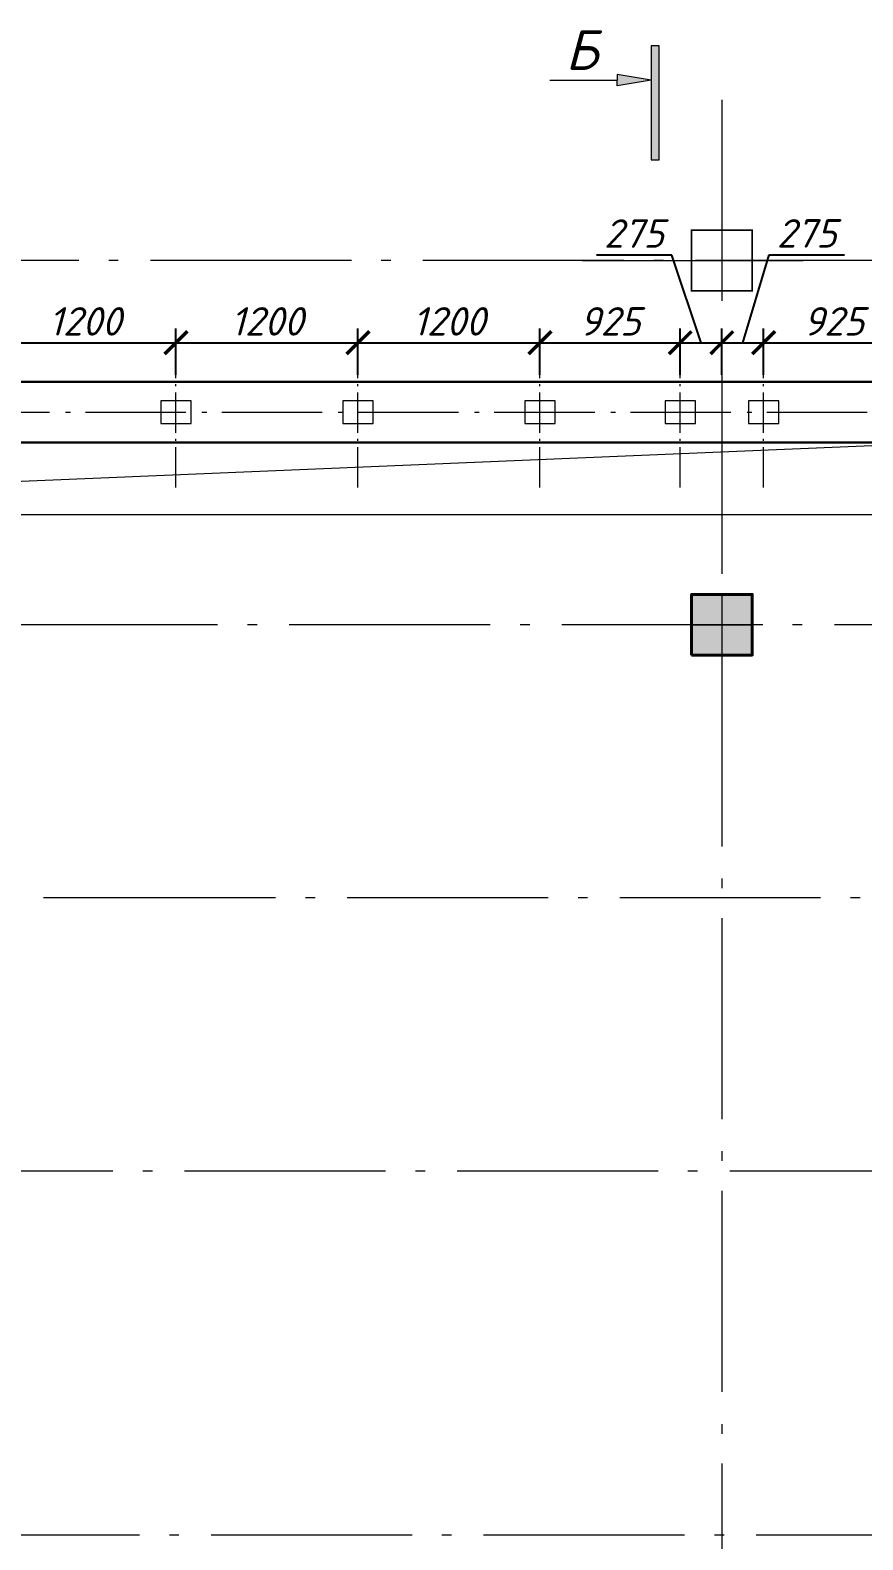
# Model space of a CAD drawing. Header units: millimetres. Extents: x -238377 to 196118, y -123284 to 30177.
# Drawn here: x -94083 to -88593, y -73240 to -63293 of the extents above; entities that cross this region are included whole.
import ezdxf
from ezdxf import colors
from ezdxf.entities.mleader import LeaderData, LeaderLine
from ezdxf.enums import TextEntityAlignment as Align
from ezdxf.math import Vec2, Vec3

# ---------------------------------------------------------------- set-up
doc = ezdxf.new("R2010")
doc.units = ezdxf.units.MM
doc.header["$MEASUREMENT"] = 0
doc.linetypes.add('Double Dashed', pattern=[1797.222233, 1325, -211.666656, 63.333344, -197.222233])
doc.linetypes.add('Штриховая', pattern=[5644.444466, 2822.222233, -2822.222233])
doc.layers.get('0').update_dxf_attribs({"lineweight": 5})
for name, color, linetype, lineweight in [('#Бетон', 10, 'Continuous', 15), ('#Выноски', 150, 'Continuous', 15), ('#размеры', 7, 'Continuous', 5), ('колонны_Ном._пера__94', 252, 'Continuous', 13), ('колонны_Ном._пера__99', 7, 'Continuous', 40), ('оси_Ном._пера__96', 7, 'Continuous', 5)]:
    doc.layers.add(name, color=color, linetype=linetype, lineweight=lineweight)
for name, color, linetype in [('#стены наруж', 7, 'Continuous'), ('колонны', 7, 'Continuous'), ('оси', 7, 'Continuous')]:
    doc.layers.add(name, color=color, linetype=linetype)
doc.styles.add('STEP PR', font='isocpeui.ttf')
doc.styles.add('СГЕНЕРИР_СТИЛЬ_3', font='gost_2_304-81_type.ttf')
doc.dimstyles.new('SPDS', dxfattribs={"dimscale": 10, "dimtxt": 2.5, "dimasz": 2, "dimexe": 1.25, "dimexo": 0.625, "dimtad": 1, "dimdec": 0, "dimrnd": 0.001, "dimtxsty": 'STEP PR', "dimblk": 'ARCHTICK', "dimcen": 2.5, "dimdle": 2, "dimclrd": 256, "dimclre": 256, "dimclrt": 7, "dimadec": 0, "dimazin": 2, "dimtfac": 0.75, "dimtdec": 0, "dimtmove": 1, "dimatfit": 3, "dimfxl": 1, "dimtolj": 1, "dimarcsym": 1})

# ---------------------------------------------------------------- blocks, each defined once
blk = doc.blocks.new('Стандартный маркер сетки_16')
at = {"layer": 'оси_Ном._пера__96', "linetype": 'Double Dashed'}
for p, q in [((900, 0), (41068.3, 0)), ((41068.3, 0), (41968.3, 0))]:
    blk.add_line(p, q, dxfattribs=at)
at = {"layer": 'оси_Ном._пера__96', "style": 'СГЕНЕРИР_СТИЛЬ_3'}
blk.add_attdef('AC_MarkerText_1', text='', height=350, rotation=180, dxfattribs=at).set_placement((-260.8, 269.7), align=Align.BOTTOM_LEFT)
blk = doc.blocks.new('Колонна_15_1', base_point=(22379, 71855.7))
at = {"layer": 'колонны_Ном._пера__94', "linetype": 'Continuous', "true_color": 0x7d7d7d}
blk.add_hatch(color=8, dxfattribs=at).paths.add_polyline_path([(22179, 71646.7), (22579, 71646.7), (22579, 72046.7), (22179, 72046.7)])
blk.add_hatch(color=8, dxfattribs=at).paths.add_polyline_path([(22179, 71646.7), (22579, 71646.7), (22579, 72046.7), (22179, 72046.7)])
at = {"layer": 'колонны_Ном._пера__99', "linetype": 'Continuous', "flags": 128}
blk.add_lwpolyline([(22179, 71646.7), (22579, 71646.7), (22579, 72046.7), (22179, 72046.7)], close=True, dxfattribs=at)
at = {"layer": 'колонны_Ном._пера__99', "color": 8, "linetype": 'Continuous', "true_color": 0x737373, "flags": 128}
blk.add_lwpolyline([(22179, 71646.7), (22579, 71646.7), (22579, 72046.7), (22179, 72046.7)], close=True, dxfattribs=at)
at = {"layer": 'оси_Ном._пера__96', "color": 253, "lineweight": 5, "true_color": 0x9c9c9c}
for points in [[(22379.3, 72046.7), (22379.3, 71646.7)], [(22379.3, 72046.7), (22379.3, 71646.7)], [(22179, 71846.7), (22579, 71846.7)], [(22179, 71846.7), (22579, 71846.7)]]:
    blk.add_lwpolyline(points, dxfattribs=at)
blk = doc.blocks.new('_ArchTick')
at = {"color": 0, "linetype": 'ByBlock', "const_width": 0.15}
blk.add_lwpolyline([(-0.5, -0.5), (0.5, 0.5)], dxfattribs=at)
blk = doc.blocks.new('*D327')
at = {"layer": '#размеры', "lineweight": -2, "transparency": 16777216}
for p, q in [((-94321.6, -65563.5), (-94321.6, -65258.7)), ((-93121.6, -65563.5), (-93121.6, -65258.7)), ((-94471.6, -65352.4), (-92971.6, -65352.4))]:
    blk.add_line(p, q, dxfattribs=at)
at = {"layer": 'Defpoints', "color": 0, "transparency": 16777216}
for p in [(-93121.6, -65352.4), (-94321.6, -65610.4), (-93121.6, -65610.4)]:
    blk.add_point(p, dxfattribs=at)
at = {"layer": '#размеры', "lineweight": -2, "transparency": 16777216, "xscale": 150, "yscale": 150, "zscale": 150, "rotation": 180}
blk.add_blockref('_ArchTick', (-94321.6, -65352.4), dxfattribs=at)
at = {"layer": '#размеры', "lineweight": -2, "transparency": 16777216, "xscale": 150, "yscale": 150, "zscale": 150}
blk.add_blockref('_ArchTick', (-93121.6, -65352.4), dxfattribs=at)
at = {"layer": '#размеры', "color": 7, "transparency": 16777216, "insert": (-93721.6, -65211.8), "char_height": 187.5, "attachment_point": 5, "style": 'STEP PR'}
blk.add_mtext('\\A1;1200', dxfattribs=at)
blk = doc.blocks.new('*D328')
at = {"layer": '#размеры', "lineweight": -2, "transparency": 16777216}
for p, q in [((-93121.6, -65563.5), (-93121.6, -65258.7)), ((-91921.6, -65563.5), (-91921.6, -65258.7)), ((-93271.6, -65352.4), (-91771.6, -65352.4))]:
    blk.add_line(p, q, dxfattribs=at)
at = {"layer": 'Defpoints', "color": 0, "transparency": 16777216}
for p in [(-91921.6, -65352.4), (-93121.6, -65610.4), (-91921.6, -65610.4)]:
    blk.add_point(p, dxfattribs=at)
at = {"layer": '#размеры', "lineweight": -2, "transparency": 16777216, "xscale": 150, "yscale": 150, "zscale": 150, "rotation": 180}
blk.add_blockref('_ArchTick', (-93121.6, -65352.4), dxfattribs=at)
at = {"layer": '#размеры', "lineweight": -2, "transparency": 16777216, "xscale": 150, "yscale": 150, "zscale": 150}
blk.add_blockref('_ArchTick', (-91921.6, -65352.4), dxfattribs=at)
at = {"layer": '#размеры', "color": 7, "transparency": 16777216, "insert": (-92521.6, -65211.8), "char_height": 187.5, "attachment_point": 5, "style": 'STEP PR'}
blk.add_mtext('\\A1;1200', dxfattribs=at)
blk = doc.blocks.new('*D329')
at = {"layer": '#размеры', "lineweight": -2, "transparency": 16777216}
for p, q in [((-91921.6, -65563.5), (-91921.6, -65258.7)), ((-90721.6, -65563.5), (-90721.6, -65258.7)), ((-92071.6, -65352.4), (-90571.6, -65352.4))]:
    blk.add_line(p, q, dxfattribs=at)
at = {"layer": 'Defpoints', "color": 0, "transparency": 16777216}
for p in [(-90721.6, -65352.4), (-91921.6, -65610.4), (-90721.6, -65610.4)]:
    blk.add_point(p, dxfattribs=at)
at = {"layer": '#размеры', "lineweight": -2, "transparency": 16777216, "xscale": 150, "yscale": 150, "zscale": 150, "rotation": 180}
blk.add_blockref('_ArchTick', (-91921.6, -65352.4), dxfattribs=at)
at = {"layer": '#размеры', "lineweight": -2, "transparency": 16777216, "xscale": 150, "yscale": 150, "zscale": 150}
blk.add_blockref('_ArchTick', (-90721.6, -65352.4), dxfattribs=at)
at = {"layer": '#размеры', "color": 7, "transparency": 16777216, "insert": (-91321.6, -65211.8), "char_height": 187.5, "attachment_point": 5, "style": 'STEP PR'}
blk.add_mtext('\\A1;1200', dxfattribs=at)
blk = doc.blocks.new('*D330')
at = {"layer": '#размеры', "lineweight": -2, "transparency": 16777216}
for p, q in [((-90721.6, -65563.5), (-90721.6, -65258.7)), ((-89796.6, -65563.5), (-89796.6, -65258.7)), ((-90871.6, -65352.4), (-89646.6, -65352.4))]:
    blk.add_line(p, q, dxfattribs=at)
at = {"layer": 'Defpoints', "color": 0, "transparency": 16777216}
for p in [(-89796.6, -65352.4), (-90721.6, -65610.4), (-89796.6, -65610.4)]:
    blk.add_point(p, dxfattribs=at)
at = {"layer": '#размеры', "lineweight": -2, "transparency": 16777216, "xscale": 150, "yscale": 150, "zscale": 150, "rotation": 180}
blk.add_blockref('_ArchTick', (-90721.6, -65352.4), dxfattribs=at)
at = {"layer": '#размеры', "lineweight": -2, "transparency": 16777216, "xscale": 150, "yscale": 150, "zscale": 150}
blk.add_blockref('_ArchTick', (-89796.6, -65352.4), dxfattribs=at)
at = {"layer": '#размеры', "color": 7, "transparency": 16777216, "insert": (-90259.1, -65211.8), "char_height": 187.5, "attachment_point": 5, "style": 'STEP PR'}
blk.add_mtext('\\A1;925', dxfattribs=at)
blk = doc.blocks.new('*D331')
at = {"layer": '#размеры', "lineweight": -2, "transparency": 16777216}
for p, q in [((-89852.4, -64775), (-90349.8, -64775)), ((-89659.3, -65352.4), (-89852.4, -64775)), ((-89796.6, -65563.5), (-89796.6, -65258.7)), ((-89521.9, -65563.5), (-89521.9, -65258.7)), ((-89946.6, -65352.4), (-89371.9, -65352.4))]:
    blk.add_line(p, q, dxfattribs=at)
at = {"layer": 'Defpoints', "color": 0, "transparency": 16777216}
for p in [(-89521.9, -65352.4), (-89796.6, -65610.4), (-89521.9, -65610.4)]:
    blk.add_point(p, dxfattribs=at)
at = {"layer": '#размеры', "lineweight": -2, "transparency": 16777216, "xscale": 150, "yscale": 150, "zscale": 150, "rotation": 180}
blk.add_blockref('_ArchTick', (-89796.6, -65352.4), dxfattribs=at)
at = {"layer": '#размеры', "lineweight": -2, "transparency": 16777216, "xscale": 150, "yscale": 150, "zscale": 150}
blk.add_blockref('_ArchTick', (-89521.9, -65352.4), dxfattribs=at)
at = {"layer": '#размеры', "color": 7, "transparency": 16777216, "insert": (-90101.1, -64633.2), "char_height": 187.5, "attachment_point": 5, "style": 'STEP PR'}
blk.add_mtext('\\A1;275', dxfattribs=at)
blk = doc.blocks.new('*D332')
at = {"layer": '#размеры', "lineweight": -2, "transparency": 16777216}
for p, q in [((-89384.3, -65352.4), (-89211, -64774)), ((-89211, -64774), (-88713.5, -64774)), ((-89521.9, -65563.5), (-89521.9, -65258.7)), ((-89246.6, -65563.5), (-89246.6, -65258.7)), ((-89671.9, -65352.4), (-89096.6, -65352.4))]:
    blk.add_line(p, q, dxfattribs=at)
at = {"layer": 'Defpoints', "color": 0, "transparency": 16777216}
for p in [(-89246.6, -65352.4), (-89521.9, -65610.4), (-89246.6, -65610.4)]:
    blk.add_point(p, dxfattribs=at)
at = {"layer": '#размеры', "lineweight": -2, "transparency": 16777216, "xscale": 150, "yscale": 150, "zscale": 150, "rotation": 180}
blk.add_blockref('_ArchTick', (-89521.9, -65352.4), dxfattribs=at)
at = {"layer": '#размеры', "lineweight": -2, "transparency": 16777216, "xscale": 150, "yscale": 150, "zscale": 150}
blk.add_blockref('_ArchTick', (-89246.6, -65352.4), dxfattribs=at)
at = {"layer": '#размеры', "color": 7, "transparency": 16777216, "insert": (-88962.2, -64632.1), "char_height": 187.5, "attachment_point": 5, "style": 'STEP PR'}
blk.add_mtext('\\A1;275', dxfattribs=at)
blk = doc.blocks.new('*D333')
at = {"layer": '#размеры', "lineweight": -2, "transparency": 16777216}
for p, q in [((-89246.6, -65563.5), (-89246.6, -65258.7)), ((-88321.6, -65563.5), (-88321.6, -65258.7)), ((-89396.6, -65352.4), (-88171.6, -65352.4))]:
    blk.add_line(p, q, dxfattribs=at)
at = {"layer": 'Defpoints', "color": 0, "transparency": 16777216}
for p in [(-88321.6, -65352.4), (-89246.6, -65610.4), (-88321.6, -65610.4)]:
    blk.add_point(p, dxfattribs=at)
at = {"layer": '#размеры', "lineweight": -2, "transparency": 16777216, "xscale": 150, "yscale": 150, "zscale": 150, "rotation": 180}
blk.add_blockref('_ArchTick', (-89246.6, -65352.4), dxfattribs=at)
at = {"layer": '#размеры', "lineweight": -2, "transparency": 16777216, "xscale": 150, "yscale": 150, "zscale": 150}
blk.add_blockref('_ArchTick', (-88321.6, -65352.4), dxfattribs=at)
at = {"layer": '#размеры', "color": 7, "transparency": 16777216, "insert": (-88784.1, -65211.8), "char_height": 187.5, "attachment_point": 5, "style": 'STEP PR'}
blk.add_mtext('\\A1;925', dxfattribs=at)
blk = doc.blocks.new('Разрез')
at = {"linetype": 'ByBlock', "ltscale": 100}
h = blk.add_hatch(color=256, dxfattribs=at)
h.dxf.hatch_style = 1
h.paths.add_polyline_path([(-35, 0), (35, 0), (35, 1000), (-35, 1000)])
h = blk.add_hatch(color=256, dxfattribs=at)
h.dxf.hatch_style = 1
h.paths.add_polyline_path([(-335, 750), (-335, 700), (-335, 650), (-35, 700)])
for p, q in [((35, 1000), (-35, 1000)), ((-35, 1000), (-35, 0)), ((35, 0), (35, 1000)), ((-335, 750), (-335, 700)), ((-35, 700), (-335, 750)), ((-35, 700), (-335, 650)), ((-335, 650), (-335, 700)), ((-35, 0), (35, 0))]:
    blk.add_line(p, q, dxfattribs=at)
at = {"linetype": 'ByBlock', "ltscale": 100, "extrusion": (0, 1, 0), "elevation": 700}
blk.add_lwpolyline([(925, 0), (335, 0)], dxfattribs=at)
at = {"ltscale": 100, "style": 'STEP PR'}
blk.add_attdef('Nv', text='', height=350, dxfattribs=at).set_placement((-503, 790), align=Align.RIGHT)

msp = doc.modelspace()

# ---------------------------------------------------------------- linework, layer by layer
at = {"layer": '#Бетон'}
for points in [[(-93221.6, -65885.3), (-93021.6, -65885.3), (-93021.6, -65735.3), (-93221.6, -65735.3)], [(-92021.6, -65885.3), (-91821.6, -65885.3), (-91821.6, -65735.3), (-92021.6, -65735.3)], [(-90821.6, -65885.4), (-90621.6, -65885.4), (-90621.6, -65735.4), (-90821.6, -65735.4)], [(-89896.6, -65885.3), (-89696.6, -65885.3), (-89696.6, -65735.3), (-89896.6, -65735.3)], [(-89346.6, -65885.3), (-89146.6, -65885.3), (-89146.6, -65735.3), (-89346.6, -65735.3)]]:
    msp.add_lwpolyline(points, close=True, dxfattribs=at)
at = {"layer": '#размеры'}
msp.add_lwpolyline([(-90440.7, -64810.6), (-88985.4, -64810.6)], dxfattribs=at)
at = {"layer": '#стены наруж', "lineweight": 30}
for points in [[(-83222, -65610.4), (-83222, -65610.4), (-83222, -65610.4), (-83222, -65610.4), (-83222, -65610.4), (-114142.2, -65610.4)], [(-113742.2, -66010.4), (-83522, -66010.4), (-83521.9, -67010.4), (-83222, -67010.4), (-83222, -65610.4)]]:
    msp.add_lwpolyline(points, dxfattribs=at)
at = {"layer": 'оси', "color": 9, "linetype": 'Штриховая', "lineweight": 13, "ltscale": 0.05, "true_color": 0xc4c4c4, "const_width": 10}
msp.add_lwpolyline([(-89722.5, -64610.4), (-89322.5, -64610.4), (-89322.5, -65010.4), (-89722.5, -65010.4)], close=True, dxfattribs=at)
at = {"layer": 'оси_Ном._пера__96', "linetype": 'Double Dashed'}
for p, q in [((-89521.9, -63752.2), (-89521.9, -82481.6)), ((-72195.8, -64810.4), (-116141.3, -64810.4)), ((-83860.8, -67210.4), (-116141.3, -67210.4)), ((-52201, -70810.4), (-114353.2, -70810.4)), ((-52026.2, -73210.4), (-116141.3, -73210.4))]:
    msp.add_line(p, q, dxfattribs=at)
at = {"layer": 'оси_Ном._пера__96', "linetype": 'Double Dashed', "ltscale": 0.2}
for points in [[(-93121.6, -66306.1), (-93121.6, -65286.6)], [(-91921.6, -66306), (-91921.6, -65286.5)], [(-90721.6, -66306.1), (-90721.6, -65286.6)], [(-89796.6, -66306), (-89796.6, -65286.4)], [(-89246.6, -66306.1), (-89246.6, -65286.6)]]:
    msp.add_lwpolyline(points, dxfattribs=at)
at = {"layer": 'оси_Ном._пера__96', "linetype": 'Double Dashed', "ltscale": 0.5}
msp.add_lwpolyline([(-114387, -65810.4), (-82517.4, -65810.4)], dxfattribs=at)

# ---------------------------------------------------------------- block references
at = {"layer": '#Выноски', "xscale": 0.75, "yscale": 0.75, "zscale": 0.75}
msp.add_blockref('Разрез', (-89962, -64147.5), dxfattribs=at).add_auto_attribs({'Nv': 'Б'})
at = {"layer": 'колонны'}
msp.add_blockref('Колонна_15_1', (-89522.2, -67201.5), dxfattribs=at)
at = {"layer": 'оси', "color": 251, "linetype": 'Continuous', "lineweight": 13, "zscale": 1000, "rotation": 180}
msp.add_blockref('Стандартный маркер сетки_16', (-52026.2, -69010.4), dxfattribs=at)

# ---------------------------------------------------------------- dimensions: what is measured, and where the dimension line sits
at = {"layer": '#размеры'}
for base, p1, p2, picture, middle in [((-89521.9, -65352.4), (-89796.6, -65610.4), (-89521.9, -65610.4), '*D331', (-89899.3, -64775)), ((-89246.6, -65352.4), (-89521.9, -65610.4), (-89246.6, -65610.4), '*D332', (-89164.1, -64774))]:
    dim = msp.add_linear_dim(base=base, p1=p1, p2=p2, dimstyle='SPDS', override={"dimscale": 75, "dimtxsty": 'STEP PR'}, dxfattribs=at)
    dim.commit()
    dim.dimension.update_dxf_attribs({"geometry": picture, "text_midpoint": middle, "dimtype": 160})
for base, p1, p2, picture, middle in [((-93121.6, -65352.4), (-94321.6, -65610.4), (-93121.6, -65610.4), '*D327', (-93721.6, -65211.8)), ((-91921.6, -65352.4), (-93121.6, -65610.4), (-91921.6, -65610.4), '*D328', (-92521.6, -65211.8)), ((-90721.6, -65352.4), (-91921.6, -65610.4), (-90721.6, -65610.4), '*D329', (-91321.6, -65211.8)), ((-89796.6, -65352.4), (-90721.6, -65610.4), (-89796.6, -65610.4), '*D330', (-90259.1, -65211.8)), ((-88321.6, -65352.4), (-89246.6, -65610.4), (-88321.6, -65610.4), '*D333', (-88784.1, -65211.8))]:
    dim = msp.add_linear_dim(base=base, p1=p1, p2=p2, dimstyle='SPDS', override={"dimscale": 75, "dimtxsty": 'STEP PR'}, dxfattribs=at)
    dim.commit()
    dim.dimension.update_dxf_attribs({"geometry": picture, "text_midpoint": middle})

# ---------------------------------------------------------------- leaders
at = {"layer": '#Выноски'}
ml = msp.add_multileader_mtext('Standard', dxfattribs=at)
ml.set_content('\\A1;Зд-18\\PМН113-6', color=256, style='STEP PR')
ml.set_leader_properties(color=256, linetype='ByLayer', lineweight=-1)
ml.build(insert=Vec2(0, 0))
ml.multileader.update_dxf_attribs({"text_left_attachment_type": 6, "text_right_attachment_type": 6, "dogleg_length": 0, "arrow_head_size": 180, "scale": 0.75})
ctx = ml.context
ctx.base_point, ctx.scale, ctx.char_height, ctx.arrow_head_size, ctx.landing_gap_size, ctx.plane_origin = Vec3(-113613.5, -66485.8), 0.75, 180, 180, 75, Vec3(-107022.7, -80180.6)
ctx.left_attachment, ctx.right_attachment, ctx.text_align_type = 6, 6, 2
notes = []
notes.append((ctx, [(1, (1, 1, 0), (-112555.3, -66485.8), (-1, 0), 0, [(2, [(-112321.6, -65885.4), (-99121.6, -65885.4), (-99398.3, -66485.8), (-83321.9, -65810.4), (-83983.1, -66485.8)], 0, [])])]))
ctx.mtext.insert, ctx.mtext.rotation, ctx.mtext.defined_height, ctx.mtext.alignment, ctx.mtext.flow_direction = Vec3(-112630.3, -66269.8), 6.283185, 301.3, 3, 5
for ctx, leaders in notes:
    for number, flags, end, landing, length, lines in leaders:
        leader = LeaderData()
        leader.index, (leader.has_last_leader_line, leader.has_dogleg_vector, leader.attachment_direction) = number, flags
        leader.last_leader_point, leader.dogleg_vector, leader.dogleg_length = Vec3(end), Vec3(landing), length
        for number, points, colour, breaks in lines:
            line = LeaderLine()
            line.index, line.vertices, line.color, line.breaks = number, Vec3.list(points), colors.encode_raw_color(colour), breaks
            leader.lines.append(line)
        ctx.leaders.append(leader)

doc.saveas('drawing.dxf')
